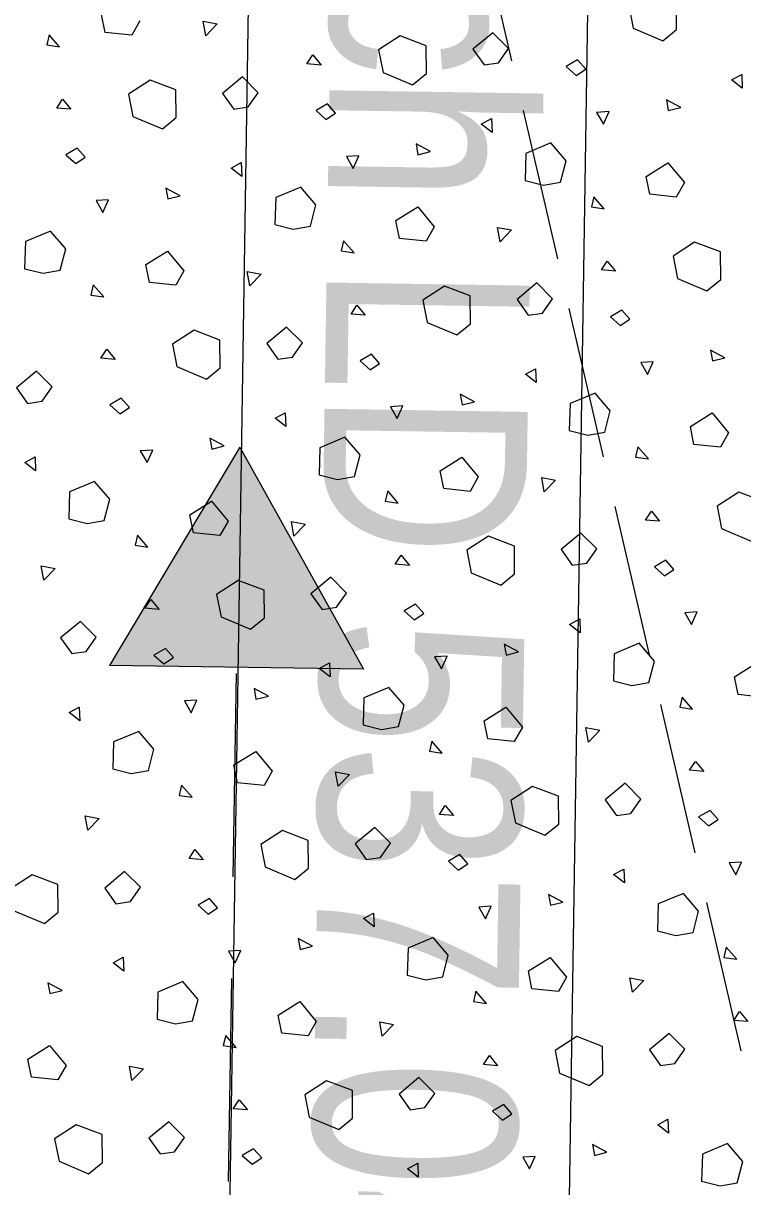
# Model space of a CAD drawing. Header units: metres. Extents: x -19025 to 34897, y -14024 to 26069.
# Drawn here: x -12480 to -12126, y -255 to 318 of the extents above; entities that cross this region are included whole.
import ezdxf

# ---------------------------------------------------------------- set-up
doc = ezdxf.new("R2010")
doc.units = ezdxf.units.M
doc.header["$MEASUREMENT"] = 0
doc.linetypes.add('Strichlinie eng', pattern=[0.1, 0.075, -0.025])
doc.linetypes.add('Strichlinie mittel', pattern=[0.15, 0.1, -0.05])
for name, color, linetype in [('212 Gefälle 2D', 7, 'Continuous'), ('221 Gefälledämmung 3D', 7, 'Continuous'), ('930 Beschriftung Allgemein', 7, 'Continuous'), ('937 Beschriftung Detail', 7, 'Continuous')]:
    doc.layers.add(name, color=color, linetype=linetype)
doc.styles.add('ERSTELLTER_STIL_9', font='arial.ttf', dxfattribs={"width": 0.8})

# ---------------------------------------------------------------- blocks, each defined once
blk = doc.blocks.new('Linie_9_1', base_point=(-14.13448, 3.75065))
at = {"layer": '212 Gefälle 2D', "linetype": 'Continuous', "lineweight": 5, "true_color": 0xdd6f00}
blk.add_hatch(color=32, dxfattribs=at).paths.add_polyline_path([(-14.12434, 4.41197), (-14.18849, 4.30468), (-14.0635, 4.30277)])
at = {"layer": '212 Gefälle 2D', "color": 32, "linetype": 'Continuous', "lineweight": 5, "true_color": 0xdd6f00}
for p, q in [((-14.12434, 4.41197), (-14.18849, 4.30468)), ((-14.12434, 4.41197), (-14.0635, 4.30277)), ((-14.0635, 4.30277), (-14.18849, 4.30468))]:
    blk.add_line(p, q, dxfattribs=at)
at = {"layer": '212 Gefälle 2D', "color": 32, "linetype": 'Strichlinie mittel', "lineweight": 5, "true_color": 0xdd6f00}
blk.add_line((-14.13448, 3.75065), (-14.126, 4.30373), dxfattribs=at)
blk = doc.blocks.new('*X767')
at = {"layer": '930 Beschriftung Allgemein', "color": 254, "linetype": 'Continuous', "lineweight": 9, "true_color": 0xd4d4d4}
for p, q in [((-13.933, 4.6292), (-13.93082, 4.61817)), ((-13.9095, 4.61759), (-13.90963, 4.63126)), ((-14.19058, 4.61615), (-14.19236, 4.62496)), ((-14.17357, 4.62189), (-14.17757, 4.61479)), ((-14.14239, 4.6216), (-14.13554, 4.6203)), ((-14.14114, 4.61452), (-14.14239, 4.6216)), ((-14.13554, 4.6203), (-14.14114, 4.61452)), ((-14.21815, 4.61497), (-14.21932, 4.60997)), ((-14.213, 4.60903), (-14.21815, 4.61497)), ((-14.17757, 4.61479), (-14.19058, 4.61615)), ((-13.99997, 4.61593), (-14.00972, 4.60782)), ((-13.99221, 4.60817), (-13.99997, 4.61593)), ((-13.93082, 4.61817), (-13.91629, 4.61206)), ((-13.91629, 4.61206), (-13.9095, 4.61759)), ((-14.21932, 4.60997), (-14.213, 4.60903)), ((-14.04545, 4.61439), (-14.0561, 4.60749)), ((-14.03273, 4.60956), (-14.04545, 4.61439)), ((-14.0326, 4.59589), (-14.03273, 4.60956)), ((-14.09133, 4.60063), (-14.08845, 4.60502)), ((-14.08845, 4.60502), (-14.08438, 4.60003)), ((-14.0561, 4.60749), (-14.05393, 4.59646)), ((-14.00972, 4.60782), (-14.00425, 4.60011)), ((-13.99713, 4.60114), (-13.99221, 4.60817)), ((-14.08438, 4.60003), (-14.09133, 4.60063)), ((-14.00425, 4.60011), (-13.99713, 4.60114)), ((-13.95821, 4.60261), (-13.9638, 4.59935)), ((-13.9638, 4.59935), (-13.95892, 4.59496)), ((-13.95892, 4.59496), (-13.95422, 4.59807)), ((-13.95422, 4.59807), (-13.95821, 4.60261)), ((-14.16855, 4.59268), (-14.1792, 4.58578)), ((-14.15583, 4.58785), (-14.16855, 4.59268)), ((-14.12307, 4.59422), (-14.13282, 4.58611)), ((-14.11531, 4.58646), (-14.12307, 4.59422)), ((-14.05393, 4.59646), (-14.03939, 4.59036)), ((-14.03939, 4.59036), (-14.0326, 4.59589)), ((-13.8825, 4.59274), (-13.8775, 4.59545)), ((-13.87722, 4.58866), (-13.8825, 4.59274)), ((-13.8775, 4.59545), (-13.87722, 4.58866)), ((-14.15571, 4.57418), (-14.15583, 4.58785)), ((-14.13282, 4.58611), (-14.12735, 4.57841)), ((-14.12023, 4.57944), (-14.11531, 4.58646)), ((-14.21443, 4.57893), (-14.21155, 4.58331)), ((-14.21155, 4.58331), (-14.20748, 4.57833)), ((-14.1792, 4.58578), (-14.17703, 4.57476)), ((-14.08131, 4.58091), (-14.0869, 4.57764)), ((-14.07732, 4.57637), (-14.08131, 4.58091)), ((-13.91457, 4.58294), (-13.91364, 4.57763)), ((-13.90752, 4.57916), (-13.91457, 4.58294)), ((-14.20748, 4.57833), (-14.21443, 4.57893)), ((-14.17703, 4.57476), (-14.16249, 4.56865)), ((-14.12735, 4.57841), (-14.12023, 4.57944)), ((-14.0869, 4.57764), (-14.08202, 4.57325)), ((-14.08202, 4.57325), (-14.07732, 4.57637)), ((-13.94275, 4.57714), (-13.94884, 4.57675)), ((-13.94884, 4.57675), (-13.94553, 4.57095)), ((-13.94553, 4.57095), (-13.94275, 4.57714)), ((-13.91364, 4.57763), (-13.90752, 4.57916)), ((-14.16249, 4.56865), (-14.15571, 4.57418)), ((-14.0056, 4.57104), (-14.0006, 4.57375)), ((-14.00032, 4.56695), (-14.0056, 4.57104)), ((-14.0006, 4.57375), (-14.00032, 4.56695)), ((-14.20441, 4.5592), (-14.21, 4.55594)), ((-14.20042, 4.55466), (-14.20441, 4.5592)), ((-14.03767, 4.56123), (-14.03674, 4.55592)), ((-14.03062, 4.55746), (-14.03767, 4.56123)), ((-14.03674, 4.55592), (-14.03062, 4.55746)), ((-13.97131, 4.56173), (-13.98364, 4.55659)), ((-13.96384, 4.55301), (-13.97131, 4.56173)), ((-14.21, 4.55594), (-14.20512, 4.55155)), ((-14.20512, 4.55155), (-14.20042, 4.55466)), ((-14.1287, 4.54933), (-14.1237, 4.55204)), ((-14.1237, 4.55204), (-14.12342, 4.54524)), ((-14.06585, 4.55544), (-14.07194, 4.55505)), ((-14.07194, 4.55505), (-14.06863, 4.54924)), ((-14.06863, 4.54924), (-14.06585, 4.55544)), ((-13.98364, 4.55659), (-13.98403, 4.54329)), ((-13.96655, 4.54249), (-13.96384, 4.55301)), ((-13.92446, 4.54527), (-13.91377, 4.55195)), ((-13.91377, 4.55195), (-13.90566, 4.5422)), ((-14.12342, 4.54524), (-14.1287, 4.54933)), ((-13.98403, 4.54329), (-13.97496, 4.54101)), ((-13.97496, 4.54101), (-13.96655, 4.54249)), ((-13.92267, 4.53646), (-13.92446, 4.54527)), ((-13.90566, 4.5422), (-13.90966, 4.53511)), ((-14.16077, 4.53953), (-14.15984, 4.53421)), ((-14.15372, 4.53575), (-14.16077, 4.53953)), ((-14.15984, 4.53421), (-14.15372, 4.53575)), ((-14.10674, 4.53488), (-14.10713, 4.52158)), ((-14.09441, 4.54002), (-14.10674, 4.53488)), ((-14.08694, 4.5313), (-14.09441, 4.54002)), ((-13.95024, 4.53528), (-13.95142, 4.53028)), ((-13.94509, 4.52934), (-13.95024, 4.53528)), ((-13.90966, 4.53511), (-13.92267, 4.53646)), ((-14.18895, 4.53373), (-14.19504, 4.53334)), ((-14.19504, 4.53334), (-14.19173, 4.52754)), ((-14.19173, 4.52754), (-14.18895, 4.53373)), ((-14.08965, 4.52078), (-14.08694, 4.5313)), ((-14.04756, 4.52357), (-14.03687, 4.53024)), ((-14.03687, 4.53024), (-14.02876, 4.52049)), ((-13.95142, 4.53028), (-13.94509, 4.52934)), ((-14.04578, 4.51476), (-14.04756, 4.52357)), ((-14.21751, 4.51832), (-14.22984, 4.51318)), ((-14.21004, 4.5096), (-14.21751, 4.51832)), ((-14.10713, 4.52158), (-14.09806, 4.5193)), ((-14.09806, 4.5193), (-14.08965, 4.52078)), ((-14.02876, 4.52049), (-14.03276, 4.5134)), ((-13.99758, 4.52021), (-13.99073, 4.51891)), ((-13.99633, 4.51313), (-13.99758, 4.52021)), ((-13.99073, 4.51891), (-13.99633, 4.51313)), ((-14.22984, 4.51318), (-14.23023, 4.49987)), ((-14.07334, 4.51357), (-14.07452, 4.50858)), ((-14.06819, 4.50764), (-14.07334, 4.51357)), ((-14.03276, 4.5134), (-14.04578, 4.51476)), ((-13.90064, 4.51299), (-13.91129, 4.5061)), ((-13.88793, 4.50816), (-13.90064, 4.51299)), ((-14.21275, 4.49908), (-14.21004, 4.5096)), ((-14.17066, 4.50186), (-14.15997, 4.50854)), ((-14.15997, 4.50854), (-14.15186, 4.49879)), ((-14.07452, 4.50858), (-14.06819, 4.50764)), ((-13.91129, 4.5061), (-13.90912, 4.49507)), ((-13.8878, 4.49449), (-13.88793, 4.50816)), ((-14.16888, 4.49305), (-14.17066, 4.50186)), ((-13.94652, 4.49924), (-13.94364, 4.50363)), ((-13.94364, 4.50363), (-13.93957, 4.49864)), ((-14.23023, 4.49987), (-14.22116, 4.4976)), ((-14.22116, 4.4976), (-14.21275, 4.49908)), ((-14.15186, 4.49879), (-14.15586, 4.49169)), ((-14.12068, 4.4985), (-14.11383, 4.4972)), ((-14.11943, 4.49142), (-14.12068, 4.4985)), ((-14.11383, 4.4972), (-14.11943, 4.49142)), ((-13.93957, 4.49864), (-13.94652, 4.49924)), ((-13.90912, 4.49507), (-13.89458, 4.48896)), ((-13.89458, 4.48896), (-13.8878, 4.49449)), ((-14.19645, 4.49187), (-14.19762, 4.48687)), ((-14.19129, 4.48593), (-14.19645, 4.49187)), ((-14.15586, 4.49169), (-14.16888, 4.49305)), ((-14.02374, 4.49129), (-14.03439, 4.48439)), ((-14.01103, 4.48646), (-14.02374, 4.49129)), ((-13.97826, 4.49283), (-13.98801, 4.48472)), ((-13.97051, 4.48507), (-13.97826, 4.49283)), ((-14.19762, 4.48687), (-14.19129, 4.48593)), ((-14.03439, 4.48439), (-14.03222, 4.47336)), ((-14.0109, 4.47279), (-14.01103, 4.48646)), ((-13.98801, 4.48472), (-13.98255, 4.47701)), ((-13.97543, 4.47804), (-13.97051, 4.48507)), ((-14.06962, 4.47753), (-14.06674, 4.48192)), ((-14.06267, 4.47693), (-14.06962, 4.47753)), ((-14.06674, 4.48192), (-14.06267, 4.47693)), ((-13.98255, 4.47701), (-13.97543, 4.47804)), ((-13.93651, 4.47951), (-13.94209, 4.47625)), ((-13.93251, 4.47497), (-13.93651, 4.47951)), ((-14.03222, 4.47336), (-14.01768, 4.46726)), ((-14.01768, 4.46726), (-14.0109, 4.47279)), ((-13.94209, 4.47625), (-13.93721, 4.47186)), ((-13.93721, 4.47186), (-13.93251, 4.47497)), ((-14.14684, 4.46958), (-14.15749, 4.46268)), ((-14.13413, 4.46475), (-14.14684, 4.46958)), ((-14.10136, 4.47112), (-14.11111, 4.46301)), ((-14.09361, 4.46336), (-14.10136, 4.47112)), ((-14.19272, 4.45583), (-14.18985, 4.46021)), ((-14.18985, 4.46021), (-14.18577, 4.45523)), ((-14.15749, 4.46268), (-14.15532, 4.45166)), ((-14.134, 4.45108), (-14.13413, 4.46475)), ((-14.11111, 4.46301), (-14.10565, 4.45531)), ((-14.09853, 4.45633), (-14.09361, 4.46336)), ((-14.18577, 4.45523), (-14.19272, 4.45583)), ((-14.10565, 4.45531), (-14.09853, 4.45633)), ((-14.05961, 4.45781), (-14.06519, 4.45454)), ((-14.06519, 4.45454), (-14.06031, 4.45015)), ((-14.05561, 4.45326), (-14.05961, 4.45781)), ((-13.89287, 4.45984), (-13.89193, 4.45453)), ((-13.88581, 4.45606), (-13.89287, 4.45984)), ((-13.89193, 4.45453), (-13.88581, 4.45606)), ((-14.22446, 4.44942), (-14.23422, 4.44131)), ((-14.21671, 4.44166), (-14.22446, 4.44942)), ((-14.15532, 4.45166), (-14.14078, 4.44555)), ((-14.14078, 4.44555), (-14.134, 4.45108)), ((-14.06031, 4.45015), (-14.05561, 4.45326)), ((-13.98389, 4.44794), (-13.9789, 4.45064)), ((-13.9789, 4.45064), (-13.97861, 4.44385)), ((-13.92104, 4.45404), (-13.92713, 4.45365)), ((-13.92713, 4.45365), (-13.92383, 4.44785)), ((-13.92383, 4.44785), (-13.92104, 4.45404)), ((-13.97861, 4.44385), (-13.98389, 4.44794)), ((-14.23422, 4.44131), (-14.22875, 4.4336)), ((-14.22163, 4.43463), (-14.21671, 4.44166)), ((-14.01597, 4.43813), (-14.01503, 4.43282)), ((-14.00891, 4.43435), (-14.01597, 4.43813)), ((-13.9496, 4.43863), (-13.96193, 4.43349)), ((-13.94213, 4.42991), (-13.9496, 4.43863)), ((-14.22875, 4.4336), (-14.22163, 4.43463)), ((-14.18271, 4.4361), (-14.18829, 4.43284)), ((-14.18829, 4.43284), (-14.18341, 4.42845)), ((-14.18341, 4.42845), (-14.17871, 4.43156)), ((-14.17871, 4.43156), (-14.18271, 4.4361)), ((-14.04414, 4.43234), (-14.05023, 4.43195)), ((-14.05023, 4.43195), (-14.04693, 4.42614)), ((-14.04693, 4.42614), (-14.04414, 4.43234)), ((-14.01503, 4.43282), (-14.00891, 4.43435)), ((-13.96193, 4.43349), (-13.96232, 4.42019)), ((-14.107, 4.42623), (-14.102, 4.42894)), ((-14.10171, 4.42214), (-14.107, 4.42623)), ((-14.102, 4.42894), (-14.10171, 4.42214)), ((-13.94484, 4.41939), (-13.94213, 4.42991)), ((-13.90275, 4.42217), (-13.89206, 4.42885)), ((-13.89206, 4.42885), (-13.88395, 4.4191)), ((-13.96232, 4.42019), (-13.95325, 4.41791)), ((-13.90097, 4.41336), (-13.90275, 4.42217)), ((-14.13907, 4.41642), (-14.13813, 4.41111)), ((-14.13201, 4.41265), (-14.13907, 4.41642)), ((-14.0727, 4.41692), (-14.08503, 4.41178)), ((-14.06523, 4.4082), (-14.0727, 4.41692)), ((-13.95325, 4.41791), (-13.94484, 4.41939)), ((-13.88395, 4.4191), (-13.88795, 4.412)), ((-14.16724, 4.41063), (-14.17333, 4.41024)), ((-14.17333, 4.41024), (-14.17003, 4.40444)), ((-14.17003, 4.40444), (-14.16724, 4.41063)), ((-14.13813, 4.41111), (-14.13201, 4.41265)), ((-14.08503, 4.41178), (-14.08542, 4.39848)), ((-13.92854, 4.41218), (-13.92971, 4.40718)), ((-13.92338, 4.40624), (-13.92854, 4.41218)), ((-13.88795, 4.412), (-13.90097, 4.41336)), ((-14.2301, 4.40453), (-14.2251, 4.40723)), ((-14.22481, 4.40044), (-14.2301, 4.40453)), ((-14.2251, 4.40723), (-14.22481, 4.40044)), ((-14.06794, 4.39768), (-14.06523, 4.4082)), ((-14.02585, 4.40047), (-14.01516, 4.40714)), ((-14.01516, 4.40714), (-14.00706, 4.39739)), ((-13.92971, 4.40718), (-13.92338, 4.40624)), ((-14.08542, 4.39848), (-14.07635, 4.3962)), ((-14.07635, 4.3962), (-14.06794, 4.39768)), ((-14.02407, 4.39165), (-14.02585, 4.40047)), ((-14.00706, 4.39739), (-14.01105, 4.3903)), ((-13.97587, 4.39711), (-13.96903, 4.3958)), ((-13.97463, 4.39003), (-13.97587, 4.39711)), ((-14.1958, 4.39522), (-14.20813, 4.39008)), ((-14.18833, 4.38649), (-14.1958, 4.39522)), ((-14.01105, 4.3903), (-14.02407, 4.39165)), ((-13.96903, 4.3958), (-13.97463, 4.39003)), ((-14.20813, 4.39008), (-14.20852, 4.37677)), ((-14.19104, 4.37598), (-14.18833, 4.38649)), ((-14.05164, 4.39047), (-14.05281, 4.38547)), ((-14.05281, 4.38547), (-14.04648, 4.38454)), ((-14.04648, 4.38454), (-14.05164, 4.39047)), ((-13.87894, 4.38989), (-13.88959, 4.38299)), ((-13.86622, 4.38506), (-13.87894, 4.38989)), ((-14.14895, 4.37876), (-14.13826, 4.38544)), ((-14.13826, 4.38544), (-14.13016, 4.37569)), ((-13.92481, 4.37614), (-13.92194, 4.38052)), ((-13.92194, 4.38052), (-13.91786, 4.37554)), ((-13.88959, 4.38299), (-13.88741, 4.37197)), ((-14.20852, 4.37677), (-14.19945, 4.37449)), ((-14.19945, 4.37449), (-14.19104, 4.37598)), ((-14.14717, 4.36995), (-14.14895, 4.37876)), ((-14.13016, 4.37569), (-14.13415, 4.36859)), ((-14.09898, 4.3754), (-14.09213, 4.3741)), ((-14.09773, 4.36832), (-14.09898, 4.3754)), ((-14.09213, 4.3741), (-14.09773, 4.36832)), ((-13.91786, 4.37554), (-13.92481, 4.37614)), ((-14.17474, 4.36877), (-14.17591, 4.36377)), ((-14.16959, 4.36283), (-14.17474, 4.36877)), ((-14.13415, 4.36859), (-14.14717, 4.36995)), ((-13.95656, 4.36973), (-13.96631, 4.36162)), ((-13.9488, 4.36197), (-13.95656, 4.36973)), ((-13.88741, 4.37197), (-13.87287, 4.36586)), ((-14.17591, 4.36377), (-14.16959, 4.36283)), ((-14.00204, 4.36819), (-14.01269, 4.36129)), ((-13.98932, 4.36335), (-14.00204, 4.36819)), ((-13.98919, 4.34969), (-13.98932, 4.36335)), ((-14.04792, 4.35443), (-14.04504, 4.35882)), ((-14.04504, 4.35882), (-14.04096, 4.35383)), ((-14.01269, 4.36129), (-14.01051, 4.35026)), ((-13.96631, 4.36162), (-13.96084, 4.35391)), ((-13.95372, 4.35494), (-13.9488, 4.36197)), ((-14.22208, 4.3537), (-14.21523, 4.35239)), ((-14.22083, 4.34661), (-14.22208, 4.3537)), ((-14.21523, 4.35239), (-14.22083, 4.34661)), ((-14.04096, 4.35383), (-14.04792, 4.35443)), ((-13.96084, 4.35391), (-13.95372, 4.35494)), ((-13.9148, 4.35641), (-13.92038, 4.35315)), ((-13.92038, 4.35315), (-13.9155, 4.34876)), ((-13.9155, 4.34876), (-13.9108, 4.35187)), ((-13.9108, 4.35187), (-13.9148, 4.35641)), ((-14.12514, 4.34648), (-14.13579, 4.33958)), ((-14.11242, 4.34165), (-14.12514, 4.34648)), ((-14.07966, 4.34802), (-14.08941, 4.33991)), ((-14.0719, 4.34026), (-14.07966, 4.34802)), ((-14.01051, 4.35026), (-13.99597, 4.34416)), ((-13.99597, 4.34416), (-13.98919, 4.34969)), ((-14.11229, 4.32798), (-14.11242, 4.34165)), ((-14.08941, 4.33991), (-14.08394, 4.33221)), ((-14.07682, 4.33323), (-14.0719, 4.34026)), ((-14.17102, 4.33273), (-14.16814, 4.33711)), ((-14.16814, 4.33711), (-14.16407, 4.33213)), ((-14.13579, 4.33958), (-14.13361, 4.32856)), ((-14.0379, 4.33471), (-14.04349, 4.33144)), ((-14.03391, 4.33016), (-14.0379, 4.33471)), ((-14.16407, 4.33213), (-14.17102, 4.33273)), ((-14.13361, 4.32856), (-14.11908, 4.32245)), ((-14.08394, 4.33221), (-14.07682, 4.33323)), ((-14.04349, 4.33144), (-14.0386, 4.32705)), ((-14.0386, 4.32705), (-14.03391, 4.33016)), ((-13.89933, 4.33094), (-13.90543, 4.33055)), ((-13.90543, 4.33055), (-13.90212, 4.32475)), ((-13.90212, 4.32475), (-13.89933, 4.33094)), ((-14.20276, 4.32631), (-14.21251, 4.31821)), ((-14.195, 4.31856), (-14.20276, 4.32631)), ((-14.11908, 4.32245), (-14.11229, 4.32798)), ((-13.96219, 4.32484), (-13.95719, 4.32754)), ((-13.9569, 4.32075), (-13.96219, 4.32484)), ((-13.95719, 4.32754), (-13.9569, 4.32075)), ((-14.21251, 4.31821), (-14.20704, 4.3105)), ((-14.19992, 4.31153), (-14.195, 4.31856)), ((-14.20704, 4.3105), (-14.19992, 4.31153)), ((-14.161, 4.313), (-14.16659, 4.30973)), ((-14.15701, 4.30846), (-14.161, 4.313)), ((-13.99426, 4.31503), (-13.99333, 4.30972)), ((-13.98721, 4.31125), (-13.99426, 4.31503)), ((-13.99333, 4.30972), (-13.98721, 4.31125)), ((-13.9279, 4.31553), (-13.94022, 4.31039)), ((-13.92043, 4.30681), (-13.9279, 4.31553)), ((-14.16659, 4.30973), (-14.16171, 4.30535)), ((-14.16171, 4.30535), (-14.15701, 4.30846)), ((-14.08529, 4.30313), (-14.08029, 4.30584)), ((-14.08029, 4.30584), (-14.08001, 4.29904)), ((-14.02243, 4.30924), (-14.02853, 4.30885)), ((-14.02853, 4.30885), (-14.02522, 4.30304)), ((-14.02522, 4.30304), (-14.02243, 4.30924)), ((-13.94022, 4.31039), (-13.94062, 4.29709)), ((-13.92314, 4.29629), (-13.92043, 4.30681)), ((-13.88104, 4.29907), (-13.87036, 4.30575)), ((-14.08001, 4.29904), (-14.08529, 4.30313)), ((-13.94062, 4.29709), (-13.93154, 4.29481)), ((-13.93154, 4.29481), (-13.92314, 4.29629)), ((-13.87926, 4.29026), (-13.88104, 4.29907)), ((-14.11736, 4.29332), (-14.11643, 4.28801)), ((-14.11031, 4.28955), (-14.11736, 4.29332)), ((-14.11643, 4.28801), (-14.11031, 4.28955)), ((-14.06333, 4.28868), (-14.06372, 4.27538)), ((-14.051, 4.29382), (-14.06333, 4.28868)), ((-14.04353, 4.2851), (-14.051, 4.29382)), ((-13.90683, 4.28908), (-13.908, 4.28408)), ((-13.90168, 4.28314), (-13.90683, 4.28908)), ((-13.86625, 4.2889), (-13.87926, 4.29026)), ((-14.20839, 4.28142), (-14.20339, 4.28413)), ((-14.20339, 4.28413), (-14.20311, 4.27734)), ((-14.14554, 4.28753), (-14.15163, 4.28714)), ((-14.15163, 4.28714), (-14.14832, 4.28133)), ((-14.14832, 4.28133), (-14.14554, 4.28753)), ((-14.04624, 4.27458), (-14.04353, 4.2851)), ((-14.00415, 4.27737), (-13.99346, 4.28404)), ((-13.99346, 4.28404), (-13.98535, 4.27429)), ((-13.908, 4.28408), (-13.90168, 4.28314)), ((-14.20311, 4.27734), (-14.20839, 4.28142)), ((-14.00236, 4.26855), (-14.00415, 4.27737)), ((-14.1741, 4.27212), (-14.18643, 4.26698)), ((-14.16663, 4.26339), (-14.1741, 4.27212)), ((-14.06372, 4.27538), (-14.05465, 4.2731)), ((-14.05465, 4.2731), (-14.04624, 4.27458)), ((-13.98535, 4.27429), (-13.98935, 4.2672)), ((-13.95417, 4.27401), (-13.94732, 4.2727)), ((-13.95292, 4.26693), (-13.95417, 4.27401)), ((-13.94732, 4.2727), (-13.95292, 4.26693)), ((-14.18643, 4.26698), (-14.18682, 4.25367)), ((-14.02993, 4.26737), (-14.0311, 4.26237)), ((-14.02478, 4.26144), (-14.02993, 4.26737)), ((-13.98935, 4.2672), (-14.00236, 4.26855)), ((-14.16934, 4.25288), (-14.16663, 4.26339)), ((-14.12725, 4.25566), (-14.11656, 4.26234)), ((-14.11656, 4.26234), (-14.10845, 4.25259)), ((-14.0311, 4.26237), (-14.02478, 4.26144)), ((-14.12546, 4.24685), (-14.12725, 4.25566)), ((-13.90311, 4.25304), (-13.90023, 4.25742)), ((-13.90023, 4.25742), (-13.89616, 4.25244)), ((-14.18682, 4.25367), (-14.17775, 4.25139)), ((-14.17775, 4.25139), (-14.16934, 4.25288)), ((-14.10845, 4.25259), (-14.11245, 4.24549)), ((-14.07727, 4.2523), (-14.07042, 4.251)), ((-14.07602, 4.24522), (-14.07727, 4.2523)), ((-14.07042, 4.251), (-14.07602, 4.24522)), ((-13.89616, 4.25244), (-13.90311, 4.25304)), ((-14.15303, 4.24567), (-14.15421, 4.24067)), ((-14.14788, 4.23973), (-14.15303, 4.24567)), ((-14.11245, 4.24549), (-14.12546, 4.24685)), ((-13.98033, 4.24508), (-13.99098, 4.23819)), ((-13.96761, 4.24025), (-13.98033, 4.24508)), ((-13.93485, 4.24663), (-13.9446, 4.23852)), ((-13.92709, 4.23887), (-13.93485, 4.24663)), ((-14.15421, 4.24067), (-14.14788, 4.23973)), ((-13.99098, 4.23819), (-13.98881, 4.22716)), ((-13.96749, 4.22659), (-13.96761, 4.24025)), ((-13.9446, 4.23852), (-13.93914, 4.23081)), ((-13.93201, 4.23184), (-13.92709, 4.23887)), ((-14.02621, 4.23133), (-14.02333, 4.23572)), ((-14.01926, 4.23073), (-14.02621, 4.23133)), ((-14.02333, 4.23572), (-14.01926, 4.23073)), ((-13.93914, 4.23081), (-13.93201, 4.23184)), ((-13.89309, 4.23331), (-13.89868, 4.23005)), ((-13.8891, 4.22877), (-13.89309, 4.23331)), ((-14.20037, 4.23059), (-14.19352, 4.22929)), ((-14.19912, 4.22351), (-14.20037, 4.23059)), ((-14.19352, 4.22929), (-14.19912, 4.22351)), ((-13.98881, 4.22716), (-13.97427, 4.22105)), ((-13.97427, 4.22105), (-13.96749, 4.22659)), ((-13.89868, 4.23005), (-13.8938, 4.22566)), ((-13.8938, 4.22566), (-13.8891, 4.22877)), ((-14.10343, 4.22338), (-14.11408, 4.21648)), ((-14.09072, 4.21855), (-14.10343, 4.22338)), ((-14.05795, 4.22492), (-14.0677, 4.21681)), ((-14.05019, 4.21716), (-14.05795, 4.22492)), ((-14.14931, 4.20963), (-14.14643, 4.21401)), ((-14.14643, 4.21401), (-14.14236, 4.20903)), ((-14.11408, 4.21648), (-14.11191, 4.20546)), ((-14.09059, 4.20488), (-14.09072, 4.21855)), ((-14.0677, 4.21681), (-14.06224, 4.2091)), ((-14.05512, 4.21013), (-14.05019, 4.21716)), ((-14.14236, 4.20903), (-14.14931, 4.20963)), ((-14.06224, 4.2091), (-14.05512, 4.21013)), ((-14.01619, 4.21161), (-14.02178, 4.20834)), ((-14.02178, 4.20834), (-14.0169, 4.20395)), ((-14.0122, 4.20706), (-14.01619, 4.21161)), ((-14.18105, 4.20321), (-14.1908, 4.19511)), ((-14.1733, 4.19545), (-14.18105, 4.20321)), ((-14.11191, 4.20546), (-14.09737, 4.19935)), ((-14.09737, 4.19935), (-14.09059, 4.20488)), ((-14.0169, 4.20395), (-14.0122, 4.20706)), ((-13.94048, 4.20174), (-13.93548, 4.20444)), ((-13.93548, 4.20444), (-13.9352, 4.19765)), ((-13.87763, 4.20784), (-13.88372, 4.20745)), ((-13.88372, 4.20745), (-13.88041, 4.20165)), ((-13.88041, 4.20165), (-13.87763, 4.20784)), ((-14.22653, 4.20167), (-14.23718, 4.19478)), ((-14.21382, 4.19684), (-14.22653, 4.20167)), ((-14.21369, 4.18317), (-14.21382, 4.19684)), ((-13.9352, 4.19765), (-13.94048, 4.20174)), ((-14.1908, 4.19511), (-14.18534, 4.1874)), ((-14.17822, 4.18843), (-14.1733, 4.19545)), ((-13.97256, 4.19193), (-13.97162, 4.18662)), ((-13.9655, 4.18815), (-13.97256, 4.19193)), ((-13.90619, 4.19243), (-13.91852, 4.18729)), ((-13.89872, 4.1837), (-13.90619, 4.19243)), ((-14.18534, 4.1874), (-14.17822, 4.18843)), ((-14.1393, 4.1899), (-14.14488, 4.18663)), ((-14.14488, 4.18663), (-14.14, 4.18225)), ((-14.14, 4.18225), (-14.1353, 4.18536)), ((-14.1353, 4.18536), (-14.1393, 4.1899)), ((-14.00073, 4.18614), (-14.00682, 4.18575)), ((-14.00682, 4.18575), (-14.00351, 4.17994)), ((-14.00351, 4.17994), (-14.00073, 4.18614)), ((-13.97162, 4.18662), (-13.9655, 4.18815)), ((-13.91852, 4.18729), (-13.91891, 4.17398)), ((-14.23501, 4.18375), (-14.22047, 4.17764)), ((-14.22047, 4.17764), (-14.21369, 4.18317)), ((-14.06358, 4.18003), (-14.05858, 4.18274)), ((-14.0583, 4.17594), (-14.06358, 4.18003)), ((-14.05858, 4.18274), (-14.0583, 4.17594)), ((-13.90143, 4.17319), (-13.89872, 4.1837)), ((-13.91891, 4.17398), (-13.90984, 4.1717)), ((-14.09566, 4.17022), (-14.09472, 4.16491)), ((-14.0886, 4.16645), (-14.09566, 4.17022)), ((-14.02929, 4.17072), (-14.04162, 4.16558)), ((-14.02182, 4.162), (-14.02929, 4.17072)), ((-13.90984, 4.1717), (-13.90143, 4.17319)), ((-14.12383, 4.16443), (-14.12992, 4.16404)), ((-14.12992, 4.16404), (-14.12662, 4.15823)), ((-14.12662, 4.15823), (-14.12383, 4.16443)), ((-14.09472, 4.16491), (-14.0886, 4.16645)), ((-14.04162, 4.16558), (-14.04201, 4.15228)), ((-13.88513, 4.16598), (-13.8863, 4.16098)), ((-13.87997, 4.16004), (-13.88513, 4.16598)), ((-14.18668, 4.15832), (-14.18169, 4.16103)), ((-14.1814, 4.15424), (-14.18668, 4.15832)), ((-14.18169, 4.16103), (-14.1814, 4.15424)), ((-14.02453, 4.15148), (-14.02182, 4.162)), ((-13.98244, 4.15427), (-13.97175, 4.16094)), ((-13.97175, 4.16094), (-13.96364, 4.15119)), ((-13.8863, 4.16098), (-13.87997, 4.16004)), ((-14.04201, 4.15228), (-14.03294, 4.15)), ((-14.03294, 4.15), (-14.02453, 4.15148)), ((-13.98066, 4.14545), (-13.98244, 4.15427)), ((-13.96364, 4.15119), (-13.96764, 4.1441)), ((-13.93246, 4.15091), (-13.92562, 4.1496)), ((-13.93121, 4.14382), (-13.93246, 4.15091)), ((-14.21876, 4.14852), (-14.21782, 4.14321)), ((-14.2117, 4.14474), (-14.21876, 4.14852)), ((-14.15239, 4.14902), (-14.16472, 4.14388)), ((-14.14492, 4.14029), (-14.15239, 4.14902)), ((-13.96764, 4.1441), (-13.98066, 4.14545)), ((-13.92562, 4.1496), (-13.93121, 4.14382)), ((-14.21782, 4.14321), (-14.2117, 4.14474)), ((-14.16472, 4.14388), (-14.16511, 4.13057)), ((-14.14763, 4.12978), (-14.14492, 4.14029)), ((-14.00823, 4.14427), (-14.0094, 4.13927)), ((-14.00307, 4.13833), (-14.00823, 4.14427)), ((-14.10554, 4.13256), (-14.09485, 4.13924)), ((-14.09485, 4.13924), (-14.08674, 4.12948)), ((-14.0094, 4.13927), (-14.00307, 4.13833)), ((-13.8814, 4.12994), (-13.87853, 4.13432)), ((-13.87853, 4.13432), (-13.87445, 4.12934)), ((-14.16511, 4.13057), (-14.15604, 4.12829)), ((-14.15604, 4.12829), (-14.14763, 4.12978)), ((-14.10376, 4.12375), (-14.10554, 4.13256)), ((-14.08674, 4.12948), (-14.09074, 4.12239)), ((-14.05556, 4.1292), (-14.04872, 4.1279)), ((-14.05431, 4.12212), (-14.05556, 4.1292)), ((-14.04872, 4.1279), (-14.05431, 4.12212)), ((-13.87445, 4.12934), (-13.8814, 4.12994)), ((-14.13133, 4.12256), (-14.1325, 4.11757)), ((-14.12617, 4.11663), (-14.13133, 4.12256)), ((-14.09074, 4.12239), (-14.10376, 4.12375)), ((-13.91314, 4.12352), (-13.9229, 4.11542)), ((-13.90539, 4.11577), (-13.91314, 4.12352)), ((-14.22864, 4.11085), (-14.21795, 4.11753)), ((-14.21795, 4.11753), (-14.20985, 4.10778)), ((-14.1325, 4.11757), (-14.12617, 4.11663)), ((-13.95863, 4.12198), (-13.96927, 4.11509)), ((-13.94591, 4.11715), (-13.95863, 4.12198)), ((-13.94578, 4.10348), (-13.94591, 4.11715)), ((-14.22686, 4.10204), (-14.22864, 4.11085)), ((-14.0045, 4.10823), (-14.00163, 4.11262)), ((-14.00163, 4.11262), (-13.99755, 4.10763)), ((-13.96927, 4.11509), (-13.9671, 4.10406)), ((-13.9229, 4.11542), (-13.91743, 4.10771)), ((-13.91031, 4.10874), (-13.90539, 4.11577)), ((-14.20985, 4.10778), (-14.21384, 4.10068)), ((-14.17866, 4.10749), (-14.17182, 4.10619)), ((-14.17742, 4.10041), (-14.17866, 4.10749)), ((-14.17182, 4.10619), (-14.17742, 4.10041)), ((-13.99755, 4.10763), (-14.0045, 4.10823)), ((-13.91743, 4.10771), (-13.91031, 4.10874)), ((-14.21384, 4.10068), (-14.22686, 4.10204)), ((-14.08173, 4.10028), (-14.09238, 4.09338)), ((-14.06901, 4.09545), (-14.08173, 4.10028)), ((-14.03625, 4.10182), (-14.046, 4.09371)), ((-14.02849, 4.09406), (-14.03625, 4.10182)), ((-13.9671, 4.10406), (-13.95256, 4.09795)), ((-13.95256, 4.09795), (-13.94578, 4.10348)), ((-14.06888, 4.08178), (-14.06901, 4.09545)), ((-14.046, 4.09371), (-14.04053, 4.086)), ((-14.03341, 4.08703), (-14.02849, 4.09406)), ((-14.1276, 4.08652), (-14.12473, 4.09091)), ((-14.12473, 4.09091), (-14.12065, 4.08592)), ((-14.09238, 4.09338), (-14.0902, 4.08235)), ((-13.99449, 4.0885), (-14.00007, 4.08524)), ((-13.99049, 4.08396), (-13.99449, 4.0885)), ((-14.12065, 4.08592), (-14.1276, 4.08652)), ((-14.0902, 4.08235), (-14.07566, 4.07625)), ((-14.04053, 4.086), (-14.03341, 4.08703)), ((-14.00007, 4.08524), (-13.99519, 4.08085)), ((-13.99519, 4.08085), (-13.99049, 4.08396)), ((-14.20483, 4.07857), (-14.21548, 4.07167)), ((-14.19211, 4.07374), (-14.20483, 4.07857)), ((-14.15935, 4.08011), (-14.1691, 4.072)), ((-14.15159, 4.07235), (-14.15935, 4.08011)), ((-14.07566, 4.07625), (-14.06888, 4.08178)), ((-13.91878, 4.07863), (-13.91378, 4.08134)), ((-13.91349, 4.07455), (-13.91878, 4.07863)), ((-13.91378, 4.08134), (-13.91349, 4.07455)), ((-14.21548, 4.07167), (-14.2133, 4.06065)), ((-14.19198, 4.06007), (-14.19211, 4.07374)), ((-14.1691, 4.072), (-14.16363, 4.0643)), ((-14.15651, 4.06533), (-14.15159, 4.07235)), ((-14.16363, 4.0643), (-14.15651, 4.06533)), ((-14.11759, 4.0668), (-14.12317, 4.06353)), ((-14.11359, 4.06226), (-14.11759, 4.0668)), ((-13.95085, 4.06883), (-13.94991, 4.06352)), ((-13.9438, 4.06505), (-13.95085, 4.06883)), ((-13.94991, 4.06352), (-13.9438, 4.06505)), ((-13.88448, 4.06933), (-13.89681, 4.06419)), ((-13.87701, 4.0606), (-13.88448, 4.06933)), ((-14.2133, 4.06065), (-14.19876, 4.05454)), ((-14.19876, 4.05454), (-14.19198, 4.06007)), ((-14.12317, 4.06353), (-14.11829, 4.05914)), ((-14.11829, 4.05914), (-14.11359, 4.06226)), ((-14.04188, 4.05693), (-14.03688, 4.05964)), ((-14.03688, 4.05964), (-14.03659, 4.05284)), ((-13.97902, 4.06303), (-13.98511, 4.06265)), ((-13.98511, 4.06265), (-13.98181, 4.05684)), ((-13.98181, 4.05684), (-13.97902, 4.06303)), ((-13.89681, 4.06419), (-13.8972, 4.05088)), ((-13.87972, 4.05009), (-13.87701, 4.0606)), ((-14.03659, 4.05284), (-14.04188, 4.05693)), ((-13.8972, 4.05088), (-13.88813, 4.0486)), ((-13.88813, 4.0486), (-13.87972, 4.05009))]:
    blk.add_line(p, q, dxfattribs=at)
blk = doc.blocks.new('Schraffur_1_1', base_point=(4.69705, 0))
at = {"layer": '930 Beschriftung Allgemein', "color": 254, "linetype": 'Strichlinie mittel', "lineweight": 9, "true_color": 0xd4d4d4}
blk.add_blockref('*X767', (0, 0), dxfattribs=at)
blk = doc.blocks.new('Dachfläche_79_1', base_point=(-13.80379, 3.0255))
at = {"layer": '221 Gefälledämmung 3D', "color": 32, "linetype": 'Strichlinie eng', "lineweight": 5, "true_color": 0xdd6f00, "flags": 128}
blk.add_lwpolyline([(-13.80379, 3.0255), (-13.62492, 3.02276), (-14.50323, 6.81664), (-14.56121, 3.03712)], close=True, dxfattribs=at)

msp = doc.modelspace()

# ---------------------------------------------------------------- linework, layer by layer
at = {"layer": '937 Beschriftung Detail', "color": 7, "linetype": 'Continuous', "lineweight": 13, "flags": 128}
msp.add_lwpolyline([(-12352.893, 1366.3), (-12380.868, -449.156), (-12213.745, -451.731), (-12185.77, 1363.725), (-12352.893, 1366.3)], close=True, dxfattribs=at)

# ---------------------------------------------------------------- block references
at = {"layer": '212 Gefälle 2D', "color": 32, "linetype": 'Strichlinie mittel', "lineweight": 5, "true_color": 0xdd6f00, "xscale": 1000, "yscale": 1000, "zscale": 1000}
msp.add_blockref('Linie_9_1', (-12383.153, -552.422), dxfattribs=at)
at = {"layer": '221 Gefälledämmung 3D', "color": 32, "linetype": 'Strichlinie eng', "lineweight": 5, "true_color": 0xdd6f00, "xscale": 1000, "yscale": 1000, "zscale": 1000}
msp.add_blockref('Dachfläche_79_1', (-12052.457, -1277.568), dxfattribs=at)
at = {"layer": '930 Beschriftung Allgemein', "color": 254, "linetype": 'Strichlinie mittel', "lineweight": 9, "true_color": 0xd4d4d4, "xscale": 1000, "yscale": 1000, "zscale": 1000}
msp.add_blockref('Schraffur_1_1', (6448.38, -4303.067), dxfattribs=at)

# ---------------------------------------------------------------- texts
at = {"layer": '937 Beschriftung Detail', "color": 7, "linetype": 'Continuous', "lineweight": 13, "insert": (-12342.547, 1361.14), "char_height": 100, "attachment_point": 7, "rotation": 269.1172, "style": 'ERSTELLTER_STIL_9'}
msp.add_mtext('\\A1;{\\pql;\\fArial|b0|i0|c0|p0;\\W0.800000;Aufschübling Kiesdach \\fArial|b0|i0|c0|p0;\\W0.800000;LD 537.04.01}', dxfattribs=at)

doc.saveas('drawing.dxf')
